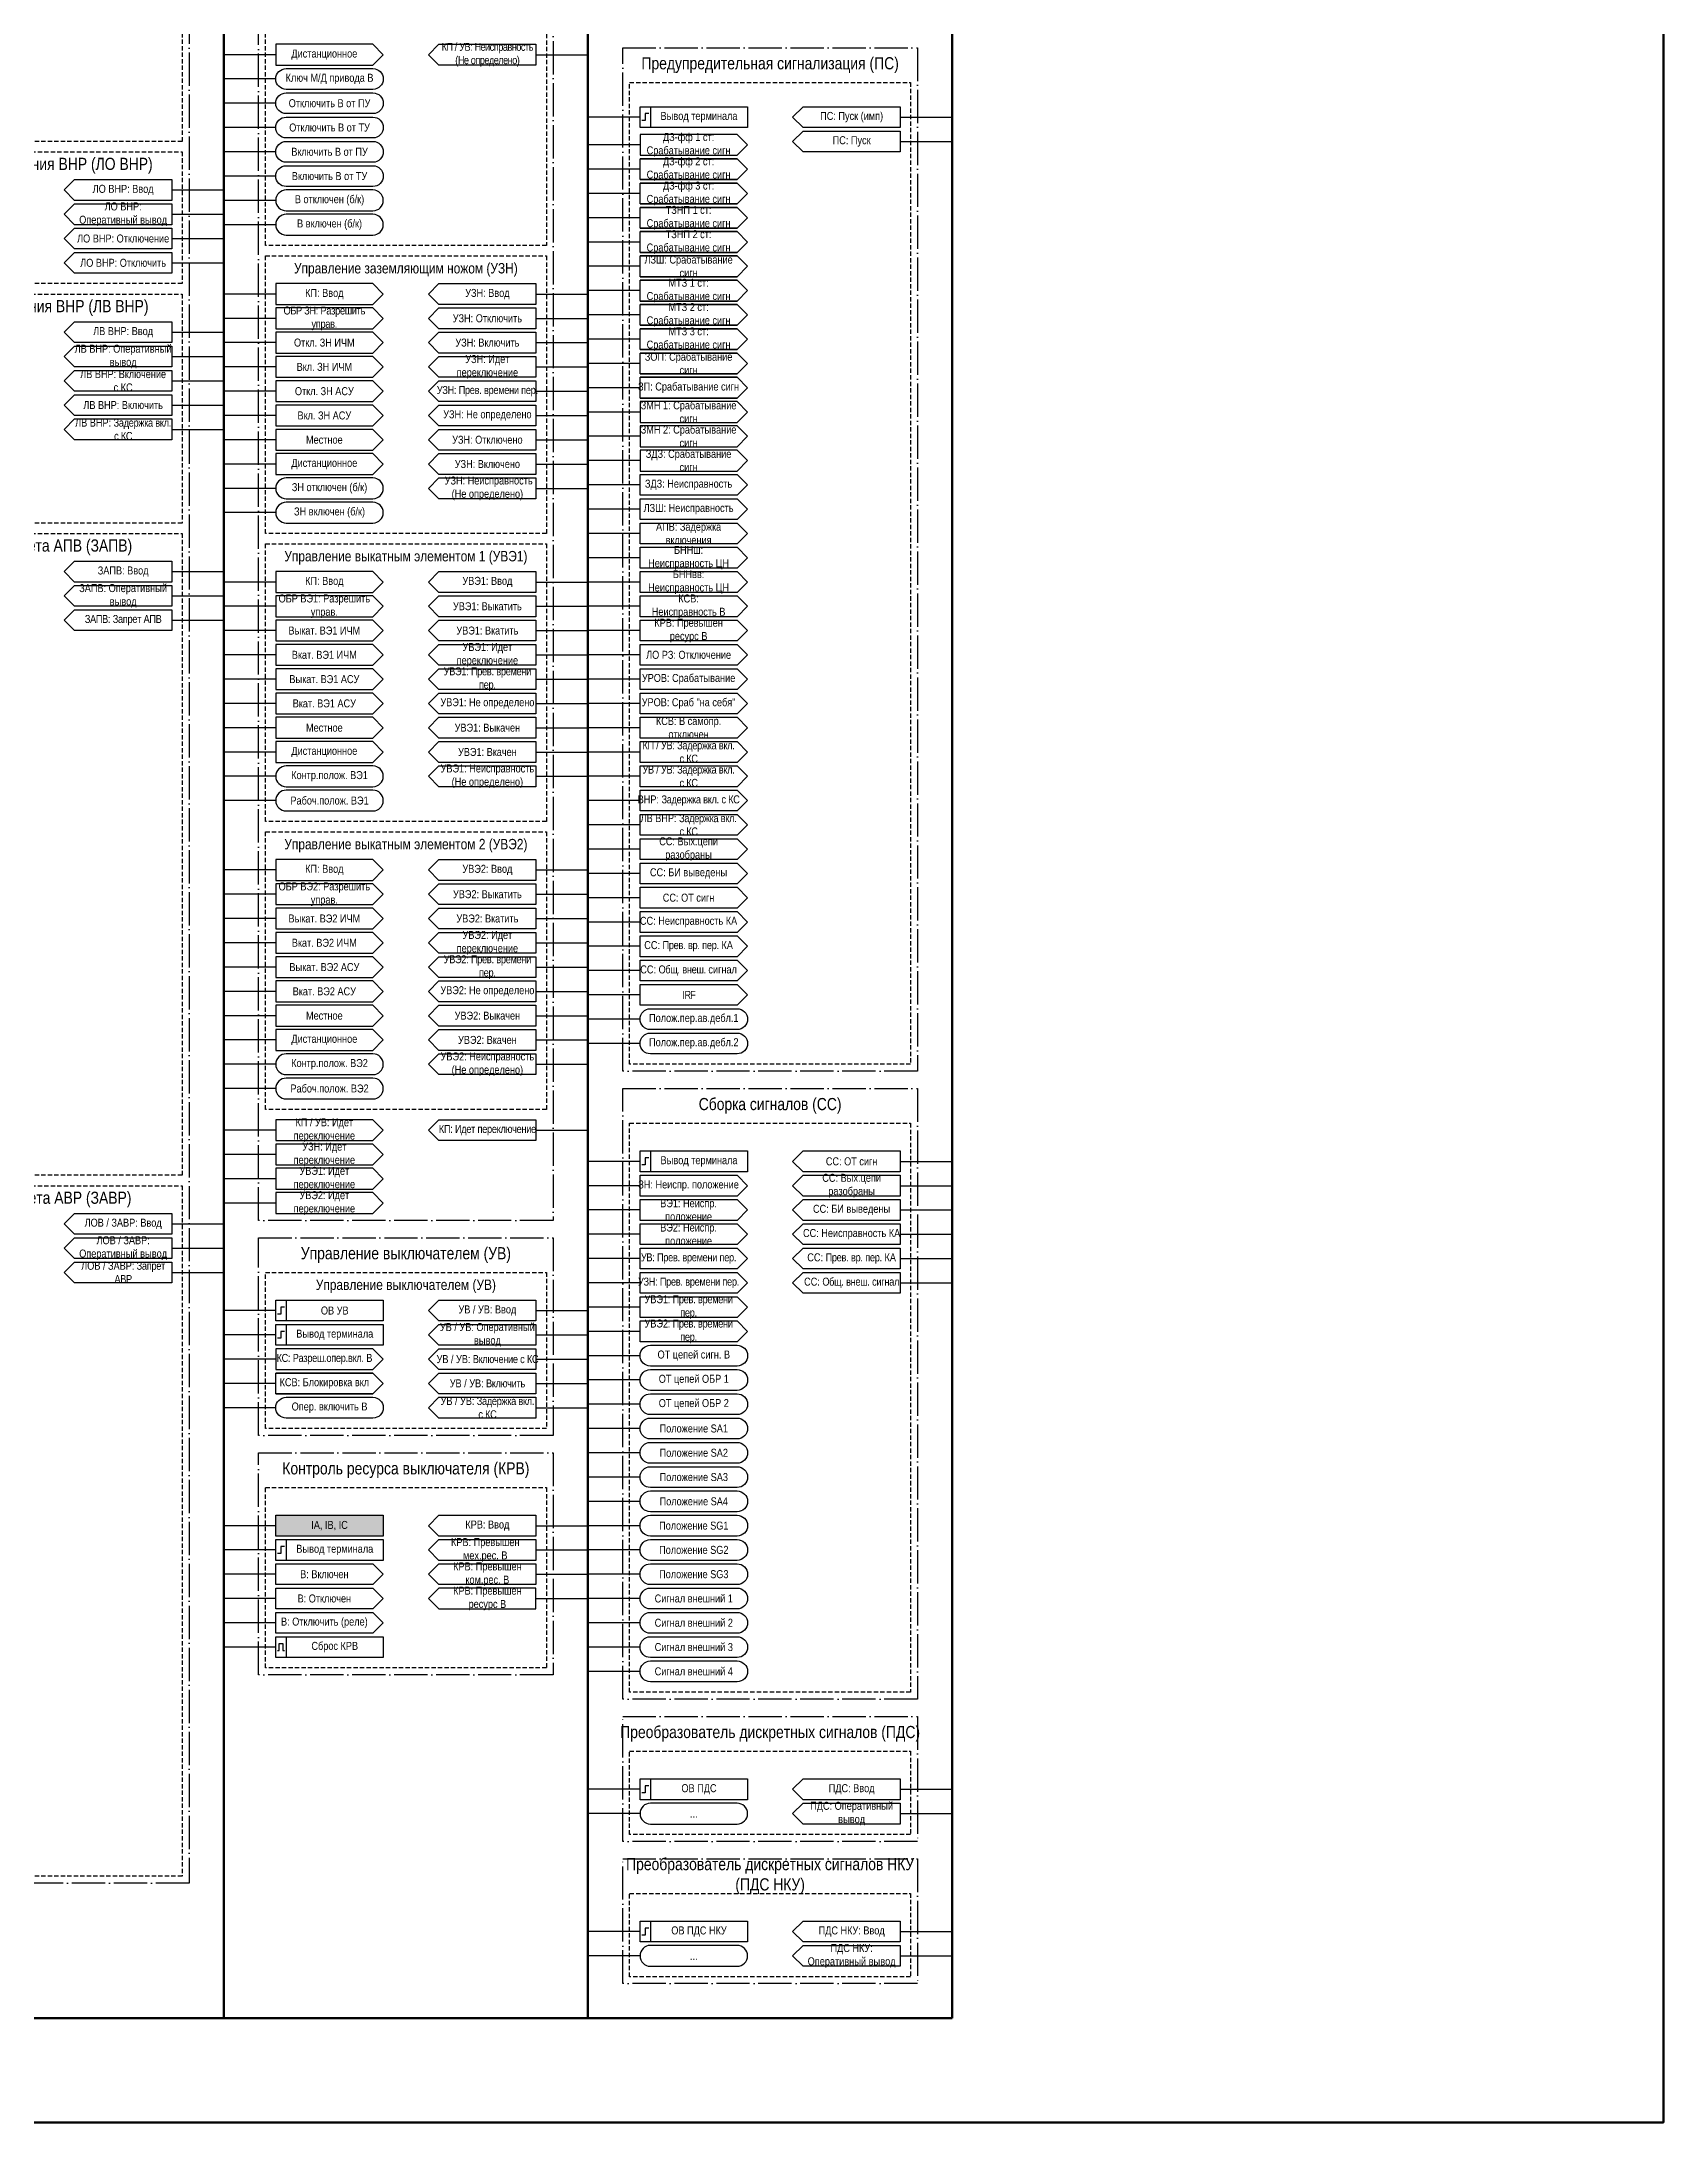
# Model space of a CAD drawing. Header units: millimetres. Extents: x -32357 to 1150, y -489 to 2440.
# Drawn here: x 683 to 1150, y 0 to 600 of the extents above; entities that cross this region are included whole.
import ezdxf

# ---------------------------------------------------------------- set-up
doc = ezdxf.new("R2010")
doc.units = ezdxf.units.MM
doc.linetypes.add('ACAD_ISO04W100', pattern=[30, 24, -3, 0, -3])
doc.linetypes.add('штриховая2', pattern=[0.375, 0.25, -0.125])
doc.layers.add('TEXT', color=7, linetype='Continuous', lineweight=25)
doc.styles.add('2.5_Gost_RD', font='ARIALN.TTF', dxfattribs={"height": 2.5})
doc.styles.add('3.5_Gost_RD', font='ARIALN.TTF', dxfattribs={"height": 3.5})

msp = doc.modelspace()

# ---------------------------------------------------------------- hatches: boundary and pattern name
at = {"ltscale": 100, "true_color": 0xf7941d}
h = msp.add_hatch(color=30, dxfattribs=at)
h.dxf.hatch_style = 1
h.paths.add_polyline_path([(750, 175), (781, 175), (781, 169), (750, 169)])

# ---------------------------------------------------------------- linework, layer by layer
at = {"lineweight": 100, "ltscale": 100}
for p, q in [((735, 980), (735, 30)), ((840, 980), (840, 30)), ((945, 980), (945, 30)), ((210, 30), (945, 30))]:
    msp.add_line(p, q, dxfattribs=at)
at = {"ltscale": 100}
for p, q in [((750, 596), (735, 596)), ((825, 596), (840, 596)), ((750, 589), (735, 589)), ((750, 582), (735, 582)), ((855, 578), (840, 578)), ((930, 578), (945, 578)), ((750, 575), (735, 575)), ((855, 570), (840, 570)), ((930, 571), (945, 571)), ((750, 568), (735, 568)), ((750, 561), (735, 561)), ((855, 563), (840, 563)), ((720, 557), (735, 557)), ((750, 554), (735, 554)), ((855, 556), (840, 556)), ((720, 550), (735, 550)), ((750, 547), (735, 547)), ((855, 549), (840, 549)), ((720, 543), (735, 543)), ((855, 542), (840, 542)), ((720, 536), (735, 536)), ((855, 535), (840, 535)), ((855, 528), (840, 528)), ((750, 527), (735, 527)), ((825, 527), (840, 527)), ((720, 516), (735, 516)), ((750, 520), (735, 520)), ((825, 520), (840, 520)), ((855, 521), (840, 521)), ((750, 513), (735, 513)), ((825, 513), (840, 513)), ((855, 514), (840, 514)), ((720, 509), (735, 509)), ((750, 506), (735, 506)), ((825, 506), (840, 506)), ((855, 507), (840, 507)), ((720, 502), (735, 502)), ((750, 499), (735, 499)), ((825, 499), (840, 499)), ((855, 500), (840, 500)), ((720, 495), (735, 495)), ((750, 492), (735, 492)), ((825, 492), (840, 492)), ((855, 493), (840, 493)), ((720, 488), (735, 488)), ((855, 486), (840, 486)), ((750, 485), (735, 485)), ((825, 482), (797, 482)), ((825, 485), (840, 485)), ((750, 478), (735, 478)), ((825, 475), (797, 475)), ((825, 478), (840, 478)), ((855, 479), (840, 479)), ((750, 471), (735, 471)), ((825, 471), (840, 471)), ((855, 472), (840, 472)), ((750, 464), (735, 464)), ((855, 465), (840, 465)), ((855, 458), (840, 458)), ((855, 451), (840, 451)), ((720, 447), (735, 447)), ((750, 444), (735, 444)), ((825, 444), (840, 444)), ((855, 444), (840, 444)), ((720, 440), (735, 440)), ((720, 433), (735, 433)), ((750, 437), (735, 437)), ((825, 437), (840, 437)), ((855, 437), (840, 437)), ((750, 430), (735, 430)), ((825, 430), (840, 430)), ((855, 430), (840, 430)), ((750, 423), (735, 423)), ((825, 420), (797, 420)), ((825, 423), (840, 423)), ((855, 423), (840, 423)), ((750, 416), (735, 416)), ((825, 416), (840, 416)), ((855, 416), (840, 416)), ((750, 409), (735, 409)), ((825, 413), (797, 413)), ((825, 409), (840, 409)), ((855, 409), (840, 409)), ((750, 402), (735, 402)), ((825, 406), (797, 406)), ((825, 402), (840, 402)), ((855, 402), (840, 402)), ((825, 399), (797, 399)), ((750, 395), (735, 395)), ((825, 392), (797, 392)), ((825, 395), (840, 395)), ((855, 395), (840, 395)), ((750, 388), (735, 388)), ((825, 385), (797, 385)), ((825, 388), (840, 388)), ((855, 388), (840, 388)), ((750, 381), (735, 381)), ((855, 381), (840, 381)), ((855, 374), (840, 374)), ((855, 367), (840, 367)), ((750, 361), (735, 361)), ((825, 361), (840, 361)), ((855, 360), (840, 360)), ((750, 354), (735, 354)), ((825, 354), (840, 354)), ((855, 353), (840, 353)), ((750, 347), (735, 347)), ((825, 347), (840, 347)), ((855, 346), (840, 346)), ((750, 340), (735, 340)), ((825, 337), (797, 337)), ((825, 340), (840, 340)), ((855, 339), (840, 339)), ((750, 333), (735, 333)), ((825, 330), (797, 330)), ((825, 333), (840, 333)), ((855, 332), (840, 332)), ((750, 326), (735, 326)), ((825, 326), (840, 326)), ((855, 325), (840, 325)), ((750, 319), (735, 319)), ((825, 323), (797, 323)), ((825, 319), (840, 319)), ((855, 318), (840, 318)), ((750, 312), (735, 312)), ((825, 316), (797, 316)), ((825, 312), (840, 312)), ((825, 309), (797, 309)), ((855, 311), (840, 311)), ((750, 305), (735, 305)), ((825, 302), (797, 302)), ((825, 305), (840, 305)), ((750, 298), (735, 298)), ((750, 286), (735, 286)), ((825, 286), (840, 286)), ((750, 279), (735, 279)), ((855, 277), (840, 277)), ((930, 277), (945, 277)), ((750, 272), (735, 272)), ((855, 270), (840, 270)), ((930, 270), (945, 270)), ((750, 265), (735, 265)), ((720, 259), (735, 259)), ((855, 263), (840, 263)), ((930, 263), (945, 263)), ((720, 252), (735, 252)), ((855, 256), (840, 256)), ((930, 256), (945, 256)), ((855, 249), (840, 249)), ((930, 249), (945, 249)), ((720, 245), (735, 245)), ((855, 242), (840, 242)), ((930, 242), (945, 242)), ((750, 234), (735, 234)), ((825, 234), (840, 234)), ((855, 235), (840, 235)), ((855, 228), (840, 228)), ((750, 227), (735, 227)), ((825, 227), (840, 227)), ((750, 220), (735, 220)), ((825, 220), (840, 220)), ((855, 221), (840, 221)), ((750, 213), (735, 213)), ((825, 213), (840, 213)), ((855, 214), (840, 214)), ((750, 206), (735, 206)), ((825, 206), (840, 206)), ((855, 207), (840, 207)), ((855, 200), (840, 200)), ((855, 193), (840, 193)), ((855, 186), (840, 186)), ((855, 179), (840, 179)), ((750, 172), (735, 172)), ((825, 172), (840, 172)), ((855, 172), (840, 172)), ((750, 165), (735, 165)), ((825, 165), (840, 165)), ((855, 165), (840, 165)), ((750, 158), (735, 158)), ((825, 158), (840, 158)), ((855, 158), (840, 158)), ((750, 151), (735, 151)), ((825, 151), (840, 151)), ((855, 151), (840, 151)), ((750, 144), (735, 144)), ((855, 144), (840, 144)), ((750, 137), (735, 137)), ((855, 137), (840, 137)), ((855, 130), (840, 130)), ((855, 96), (840, 96)), ((930, 96), (945, 96)), ((855, 89), (840, 89)), ((930, 89), (945, 89)), ((855, 55), (840, 55)), ((930, 55), (945, 55)), ((855, 48), (840, 48)), ((930, 48), (945, 48))]:
    msp.add_line(p, q, dxfattribs=at)
at = {"color": 3, "lineweight": 60, "ltscale": 100}
msp.add_lwpolyline([(0, 1038), (1150, 1038), (1150, 0), (0, 0)], close=True, dxfattribs=at)
at = {"color": 251, "linetype": 'ACAD_ISO04W100', "lineweight": 30, "ltscale": 0.4, "true_color": 0x58595b}
for points in [[(745, 975), (830, 975), (830, 260), (745, 260)], [(640, 766), (725, 766), (725, 69), (640, 69)], [(850, 598), (935, 598), (935, 303), (850, 303)], [(850, 298), (935, 298), (935, 122), (850, 122)], [(745, 255), (830, 255), (830, 198), (745, 198)], [(745, 193), (830, 193), (830, 129), (745, 129)]]:
    msp.add_lwpolyline(points, close=True, dxfattribs=at)
at = {"linetype": 'штриховая2', "ltscale": 5}
for points in [[(642, 756), (723, 756), (723, 571), (642, 571)], [(747, 677), (828, 677), (828, 541), (747, 541)], [(852, 588), (933, 588), (933, 305), (852, 305)], [(642, 568), (723, 568), (723, 530), (642, 530)], [(747, 538), (828, 538), (828, 458), (747, 458)], [(642, 527), (723, 527), (723, 461), (642, 461)], [(642, 458), (723, 458), (723, 273), (642, 273)], [(747, 455), (828, 455), (828, 375), (747, 375)], [(747, 372), (828, 372), (828, 292), (747, 292)], [(852, 288), (933, 288), (933, 124), (852, 124)], [(642, 270), (723, 270), (723, 71), (642, 71)], [(747, 245), (828, 245), (828, 200), (747, 200)], [(747, 183), (828, 183), (828, 131), (747, 131)], [(852, 107), (933, 107), (933, 83), (852, 83)], [(852, 66), (933, 66), (933, 42), (852, 42)]]:
    msp.add_lwpolyline(points, close=True, dxfattribs=at)
at = {"ltscale": 100}
for points in [[(794, 596), (797, 599), (825, 599), (825, 593), (797, 593), (794, 596)], [(899, 578), (902, 581), (930, 581), (930, 575), (902, 575), (899, 578)], [(899, 571), (902, 574), (930, 574), (930, 568), (902, 568), (899, 571)], [(689, 557), (692, 560), (720, 560), (720, 554), (692, 554), (689, 557)], [(689, 550), (692, 553), (720, 553), (720, 547), (692, 547), (689, 550)], [(689, 543), (692, 546), (720, 546), (720, 540), (692, 540), (689, 543)], [(689, 536), (692, 539), (720, 539), (720, 533), (692, 533), (689, 536)], [(794, 527), (797, 530), (825, 530), (825, 524), (797, 524), (794, 527)], [(794, 520), (797, 523), (825, 523), (825, 517), (797, 517), (794, 520)], [(689, 516), (692, 519), (720, 519), (720, 513), (692, 513), (689, 516)], [(794, 513), (797, 516), (825, 516), (825, 510), (797, 510), (794, 513)], [(689, 509), (692, 512), (720, 512), (720, 506), (692, 506), (689, 509)], [(689, 502), (692, 505), (720, 505), (720, 499), (692, 499), (689, 502)], [(794, 506), (797, 509), (825, 509), (825, 503), (797, 503), (794, 506)], [(689, 495), (692, 498), (720, 498), (720, 492), (692, 492), (689, 495)], [(794, 499), (797, 502), (825, 502), (825, 496), (797, 496), (794, 499)], [(794, 492), (797, 495), (825, 495), (825, 489), (797, 489), (794, 492)], [(886, 493), (883, 496), (855, 496), (855, 490), (883, 490), (886, 493)], [(689, 488), (692, 491), (720, 491), (720, 485), (692, 485), (689, 488)], [(794, 485), (797, 488), (825, 488), (825, 482), (797, 482), (794, 485)], [(886, 486), (883, 489), (855, 489), (855, 483), (883, 483), (886, 486)], [(794, 478), (797, 481), (825, 481), (825, 475), (797, 475), (794, 478)], [(886, 479), (883, 482), (855, 482), (855, 476), (883, 476), (886, 479)], [(794, 471), (797, 474), (825, 474), (825, 468), (797, 468), (794, 471)], [(855, 475), (883, 475), (886, 472), (883, 469), (855, 469), (855, 475)], [(855, 468), (883, 468), (886, 465), (883, 462), (855, 462), (855, 468)], [(855, 461), (883, 461), (886, 458), (883, 455), (855, 455), (855, 461)], [(689, 447), (692, 450), (720, 450), (720, 444), (692, 444), (689, 447)], [(855, 454), (883, 454), (886, 451), (883, 448), (855, 448), (855, 454)], [(794, 444), (797, 447), (825, 447), (825, 441), (797, 441), (794, 444)], [(855, 447), (883, 447), (886, 444), (883, 441), (855, 441), (855, 447)], [(689, 440), (692, 443), (720, 443), (720, 437), (692, 437), (689, 440)], [(794, 437), (797, 440), (825, 440), (825, 434), (797, 434), (794, 437)], [(855, 440), (883, 440), (886, 437), (883, 434), (855, 434), (855, 440)], [(689, 433), (692, 436), (720, 436), (720, 430), (692, 430), (689, 433)], [(794, 430), (797, 433), (825, 433), (825, 427), (797, 427), (794, 430)], [(855, 433), (883, 433), (886, 430), (883, 427), (855, 427), (855, 433)], [(794, 423), (797, 426), (825, 426), (825, 420), (797, 420), (794, 423)], [(855, 426), (883, 426), (886, 423), (883, 420), (855, 420), (855, 426)], [(794, 416), (797, 419), (825, 419), (825, 413), (797, 413), (794, 416)], [(855, 419), (883, 419), (886, 416), (883, 413), (855, 413), (855, 419)], [(794, 409), (797, 412), (825, 412), (825, 406), (797, 406), (794, 409)], [(855, 412), (883, 412), (886, 409), (883, 406), (855, 406), (855, 412)], [(794, 402), (797, 405), (825, 405), (825, 399), (797, 399), (794, 402)], [(855, 405), (883, 405), (886, 402), (883, 399), (855, 399), (855, 405)], [(794, 395), (797, 398), (825, 398), (825, 392), (797, 392), (794, 395)], [(855, 398), (883, 398), (886, 395), (883, 392), (855, 392), (855, 398)], [(794, 388), (797, 391), (825, 391), (825, 385), (797, 385), (794, 388)], [(855, 391), (883, 391), (886, 388), (883, 385), (855, 385), (855, 391)], [(855, 384), (883, 384), (886, 381), (883, 378), (855, 378), (855, 384)], [(855, 377), (883, 377), (886, 374), (883, 371), (855, 371), (855, 377)], [(855, 370), (883, 370), (886, 367), (883, 364), (855, 364), (855, 370)], [(794, 361), (797, 364), (825, 364), (825, 358), (797, 358), (794, 361)], [(855, 363), (883, 363), (886, 360), (883, 357), (855, 357), (855, 363)], [(794, 354), (797, 357), (825, 357), (825, 351), (797, 351), (794, 354)], [(855, 356), (883, 356), (886, 353), (883, 350), (855, 350), (855, 356)], [(794, 347), (797, 350), (825, 350), (825, 344), (797, 344), (794, 347)], [(855, 349), (883, 349), (886, 346), (883, 343), (855, 343), (855, 349)], [(794, 340), (797, 343), (825, 343), (825, 337), (797, 337), (794, 340)], [(855, 342), (883, 342), (886, 339), (883, 336), (855, 336), (855, 342)], [(794, 333), (797, 336), (825, 336), (825, 330), (797, 330), (794, 333)], [(855, 335), (883, 335), (886, 332), (883, 329), (855, 329), (855, 335)], [(794, 326), (797, 329), (825, 329), (825, 323), (797, 323), (794, 326)], [(855, 328), (883, 328), (886, 325), (883, 322), (855, 322), (855, 328)], [(794, 319), (797, 322), (825, 322), (825, 316), (797, 316), (794, 319)], [(794, 312), (797, 315), (825, 315), (825, 309), (797, 309), (794, 312)], [(794, 305), (797, 308), (825, 308), (825, 302), (797, 302), (794, 305)], [(794, 286), (797, 289), (825, 289), (825, 283), (797, 283), (794, 286)], [(899, 277), (902, 280), (930, 280), (930, 274), (902, 274), (899, 277)], [(855, 273), (883, 273), (886, 270), (883, 267), (855, 267), (855, 273)], [(899, 270), (902, 273), (930, 273), (930, 267), (902, 267), (899, 270)], [(855, 266), (883, 266), (886, 263), (883, 260), (855, 260), (855, 266)], [(899, 263), (902, 266), (930, 266), (930, 260), (902, 260), (899, 263)], [(689, 259), (692, 262), (720, 262), (720, 256), (692, 256), (689, 259)], [(855, 259), (883, 259), (886, 256), (883, 253), (855, 253), (855, 259)], [(899, 256), (902, 259), (930, 259), (930, 253), (902, 253), (899, 256)], [(689, 252), (692, 255), (720, 255), (720, 249), (692, 249), (689, 252)], [(855, 252), (883, 252), (886, 249), (883, 246), (855, 246), (855, 252)], [(899, 249), (902, 252), (930, 252), (930, 246), (902, 246), (899, 249)], [(689, 245), (692, 248), (720, 248), (720, 242), (692, 242), (689, 245)], [(855, 245), (883, 245), (886, 242), (883, 239), (855, 239), (855, 245)], [(899, 242), (902, 245), (930, 245), (930, 239), (902, 239), (899, 242)], [(855, 238), (883, 238), (886, 235), (883, 232), (855, 232), (855, 238)], [(855, 231), (883, 231), (886, 228), (883, 225), (855, 225), (855, 231)], [(794, 220), (797, 223), (825, 223), (825, 217), (797, 217), (794, 220)], [(750, 210), (778, 210), (781, 213), (778, 216), (750, 216), (778, 216), (781, 213), (778, 210), (750, 210), (750, 216)], [(794, 213), (797, 216), (825, 216), (825, 210), (797, 210), (794, 213)], [(794, 206), (797, 209), (825, 209), (825, 203), (797, 203), (794, 206)]]:
    msp.add_lwpolyline(points, dxfattribs=at)
for points in [[(753, 586, -1), (753, 592), (778, 592, -1), (778, 586)], [(753, 579, -1), (753, 585), (778, 585, -1), (778, 579)], [(753, 572, -1), (753, 578), (778, 578, -1), (778, 572)], [(753, 565, -1), (753, 571), (778, 571, -1), (778, 565)], [(753, 558, -1), (753, 564), (778, 564, -1), (778, 558)], [(753, 551), (778, 551, 1), (778, 557), (753, 557, 1)], [(753, 544), (778, 544, 1), (778, 550), (753, 550, 1)], [(753, 468), (778, 468, 1), (778, 474), (753, 474, 1)], [(753, 461), (778, 461, 1), (778, 467), (753, 467, 1)], [(753, 385), (778, 385, 1), (778, 391), (753, 391, 1)], [(753, 378), (778, 378, 1), (778, 384), (753, 384, 1)], [(858, 315, -1), (858, 321), (883, 321, -1), (883, 315)], [(858, 308, -1), (858, 314), (883, 314, -1), (883, 308)], [(753, 302), (778, 302, 1), (778, 308), (753, 308, 1)], [(753, 295), (778, 295, 1), (778, 301), (753, 301, 1)], [(858, 218, -1), (858, 224), (883, 224, -1), (883, 218)], [(858, 211, -1), (858, 217), (883, 217, -1), (883, 211)], [(858, 204, -1), (858, 210), (883, 210, -1), (883, 204)], [(753, 203, -1), (753, 209), (778, 209, -1), (778, 203)], [(858, 197, -1), (858, 203), (883, 203, -1), (883, 197)], [(858, 190, -1), (858, 196), (883, 196, -1), (883, 190)], [(858, 183, -1), (858, 189), (883, 189, -1), (883, 183)], [(858, 176, -1), (858, 182), (883, 182, -1), (883, 176)], [(858, 169, -1), (858, 175), (883, 175, -1), (883, 169)], [(858, 162, -1), (858, 168), (883, 168, -1), (883, 162)], [(858, 155, -1), (858, 161), (883, 161, -1), (883, 155)], [(858, 148, -1), (858, 154), (883, 154, -1), (883, 148)], [(858, 141, -1), (858, 147), (883, 147, -1), (883, 141)], [(858, 134, -1), (858, 140), (883, 140, -1), (883, 134)], [(858, 127, -1), (858, 133), (883, 133, -1), (883, 127)], [(858, 86), (883, 86, 1), (883, 92), (858, 92, 1)], [(858, 45), (883, 45, 1), (883, 51), (858, 51, 1)]]:
    msp.add_lwpolyline(points, format="xyb", close=True, dxfattribs=at)
for points in [[(855, 581), (858, 581), (858, 575), (855, 575)], [(855, 581), (886, 581), (886, 575), (855, 575)], [(750, 289), (750, 283), (778, 283), (781, 286), (778, 289)], [(855, 280), (858, 280), (858, 274), (855, 274)], [(855, 280), (886, 280), (886, 274), (855, 274)], [(750, 237), (753, 237), (753, 231), (750, 231)], [(750, 237), (781, 237), (781, 231), (750, 231)], [(825, 237), (825, 231), (797, 231), (794, 234), (797, 237)], [(750, 230), (781, 230), (781, 224), (750, 224)], [(750, 230), (753, 230), (753, 224), (750, 224)], [(825, 230), (825, 224), (797, 224), (794, 227), (797, 230)], [(750, 223), (750, 217), (778, 217), (781, 220), (778, 223)], [(750, 175), (781, 175), (781, 169), (750, 169)], [(794, 172), (797, 175), (825, 175), (825, 169), (797, 169)], [(750, 168), (753, 168), (753, 162), (750, 162)], [(750, 168), (781, 168), (781, 162), (750, 162)], [(797, 162), (794, 165), (797, 168), (825, 168), (825, 162)], [(778, 155), (750, 155), (750, 161), (778, 161), (781, 158)], [(794, 158), (797, 161), (825, 161), (825, 155), (797, 155)], [(778, 148), (750, 148), (750, 154), (778, 154), (781, 151)], [(797, 148), (825, 148), (825, 154), (797, 154), (794, 151)], [(778, 141), (750, 141), (750, 147), (778, 147), (781, 144)], [(750, 140), (753, 140), (753, 134), (750, 134)], [(750, 140), (781, 140), (781, 134), (750, 134)], [(855, 99), (858, 99), (858, 93), (855, 93)], [(855, 99), (886, 99), (886, 93), (855, 93)], [(930, 99), (930, 93), (902, 93), (899, 96), (902, 99)], [(930, 92), (930, 86), (902, 86), (899, 89), (902, 92)], [(855, 58), (858, 58), (858, 52), (855, 52)], [(855, 58), (886, 58), (886, 52), (855, 52)], [(930, 58), (930, 52), (902, 52), (899, 55), (902, 58)], [(930, 51), (930, 45), (902, 45), (899, 48), (902, 51)]]:
    msp.add_lwpolyline(points, close=True, dxfattribs=at)
at = {"lineweight": 30, "ltscale": 100}
for points in [[(857.5, 579), (856.5, 579), (856.5, 577), (855.5, 577)], [(857.5, 278), (856.5, 278), (856.5, 276), (855.5, 276)], [(752.5, 235), (751.5, 235), (751.5, 233), (750.5, 233)], [(752.5, 228), (751.5, 228), (751.5, 226), (750.5, 226)], [(752.5, 166), (751.5, 166), (751.5, 164), (750.5, 164)], [(750.5, 136), (751, 136), (751, 138), (752, 138), (752, 136), (752.5, 136)], [(857.5, 97), (856.5, 97), (856.5, 95), (855.5, 95)], [(857.5, 56), (856.5, 56), (856.5, 54), (855.5, 54)]]:
    msp.add_lwpolyline(points, dxfattribs=at)
at = {"linetype": 'ACAD_ISO04W100', "lineweight": 30, "ltscale": 0.4}
for points in [[(850, 117), (935, 117), (935, 81), (850, 81)], [(850, 76), (935, 76), (935, 40), (850, 40)]]:
    msp.add_lwpolyline(points, close=True, dxfattribs=at)
at = {"layer": 'TEXT', "ltscale": 100}
for points in [[(750, 599), (750, 593), (778, 593), (781, 596), (778, 599)], [(855, 573), (855, 567), (883, 567), (886, 570), (883, 573)], [(750, 530), (750, 524), (778, 524), (781, 527), (778, 530)], [(750, 523), (750, 517), (778, 517), (781, 520), (778, 523)], [(750, 516), (750, 510), (778, 510), (781, 513), (778, 516)], [(750, 509), (750, 503), (778, 503), (781, 506), (778, 509)], [(750, 502), (750, 496), (778, 496), (781, 499), (778, 502)], [(750, 495), (750, 489), (778, 489), (781, 492), (778, 495)], [(750, 488), (750, 482), (778, 482), (781, 485), (778, 488)], [(750, 481), (750, 475), (778, 475), (781, 478), (778, 481)], [(750, 447), (750, 441), (778, 441), (781, 444), (778, 447)], [(750, 440), (750, 434), (778, 434), (781, 437), (778, 440)], [(750, 433), (750, 427), (778, 427), (781, 430), (778, 433)], [(750, 426), (750, 420), (778, 420), (781, 423), (778, 426)], [(750, 419), (750, 413), (778, 413), (781, 416), (778, 419)], [(750, 412), (750, 406), (778, 406), (781, 409), (778, 412)], [(750, 405), (750, 399), (778, 399), (781, 402), (778, 405)], [(750, 398), (750, 392), (778, 392), (781, 395), (778, 398)], [(750, 364), (750, 358), (778, 358), (781, 361), (778, 364)], [(750, 357), (750, 351), (778, 351), (781, 354), (778, 357)], [(750, 350), (750, 344), (778, 344), (781, 347), (778, 350)], [(750, 343), (750, 337), (778, 337), (781, 340), (778, 343)], [(750, 336), (750, 330), (778, 330), (781, 333), (778, 336)], [(750, 329), (750, 323), (778, 323), (781, 326), (778, 329)], [(750, 322), (750, 316), (778, 316), (781, 319), (778, 322)], [(750, 315), (750, 309), (778, 309), (781, 312), (778, 315)], [(750, 282), (750, 276), (778, 276), (781, 279), (778, 282)], [(750, 275), (750, 269), (778, 269), (781, 272), (778, 275)], [(750, 268), (750, 262), (778, 262), (781, 265), (778, 268)]]:
    msp.add_lwpolyline(points, close=True, dxfattribs=at)
for points in [[(855, 560), (883, 560), (886, 563), (883, 566), (855, 566), (883, 566), (886, 563), (883, 560), (855, 560), (855, 566)], [(855, 553), (883, 553), (886, 556), (883, 559), (855, 559), (883, 559), (886, 556), (883, 553), (855, 553), (855, 559)], [(855, 546), (883, 546), (886, 549), (883, 552), (855, 552), (883, 552), (886, 549), (883, 546), (855, 546), (855, 552)], [(855, 539), (883, 539), (886, 542), (883, 545), (855, 545), (883, 545), (886, 542), (883, 539), (855, 539), (855, 545)], [(855, 532), (883, 532), (886, 535), (883, 538), (855, 538), (883, 538), (886, 535), (883, 532), (855, 532), (855, 538)], [(855, 525), (883, 525), (886, 528), (883, 531), (855, 531), (883, 531), (886, 528), (883, 525), (855, 525), (855, 531)], [(855, 518), (883, 518), (886, 521), (883, 524), (855, 524), (883, 524), (886, 521), (883, 518), (855, 518), (855, 524)], [(855, 511), (883, 511), (886, 514), (883, 517), (855, 517), (883, 517), (886, 514), (883, 511), (855, 511), (855, 517)], [(855, 504), (883, 504), (886, 507), (883, 510), (855, 510), (883, 510), (886, 507), (883, 504), (855, 504), (855, 510)], [(855, 497), (883, 497), (886, 500), (883, 503), (855, 503), (883, 503), (886, 500), (883, 497), (855, 497), (855, 503)]]:
    msp.add_lwpolyline(points, dxfattribs=at)

# ---------------------------------------------------------------- texts
at = {"ltscale": 100, "attachment_point": 5}
for s, insert, char_height, width, style in [('{\\T0.9;КП / УВ: Неисправность (Не определено)}', (811, 596), 2.3, 28, '2.5_Gost_RD'), ('УЗН: Ввод', (811, 527), 2.3, 28, '2.5_Gost_RD'), ('УЗН: Отключить', (811, 520), 2.3, 28, '2.5_Gost_RD'), ('УЗН: Включить', (811, 513), 2.3, 28, '2.5_Gost_RD'), ('УЗН: Идет переключение', (811, 506), 2.3, 28, '2.5_Gost_RD'), ('{\\T0.95;УЗН: Прев. времени пер.}', (811, 499), 2.3, 28, '2.5_Gost_RD'), ('УЗН: Не определено', (811, 492), 2.3, 28, '2.5_Gost_RD'), ('УЗН: Отключено', (811, 485), 2.3, 28, '2.5_Gost_RD'), (' УЗН: Неисправность (Не определено)', (811, 471), 2.3, 28, '2.5_Gost_RD'), ('УЗН: Включено', (811, 478), 2.3, 28, '2.5_Gost_RD'), ('ЗН отключен (б/к)', (765.5, 471), 2.3, 31, '2.5_Gost_RD'), ('ЗН включен (б/к)', (765.5, 464), 2.3, 31, '2.5_Gost_RD'), ('УВЭ1: Ввод', (811, 444), 2.3, 28, '2.5_Gost_RD'), ('УВЭ1: Выкатить', (811, 437), 2.3, 28, '2.5_Gost_RD'), ('УВЭ1: Вкатить', (811, 430), 2.3, 28, '2.5_Gost_RD'), ('УВЭ1: Идет переключение', (811, 423), 2.3, 28, '2.5_Gost_RD'), ('{\\T0.95;УВЭ1: Прев. времени пер.}', (811, 416), 2.3, 28, '2.5_Gost_RD'), ('УВЭ1: Не определено', (811, 409), 2.3, 28, '2.5_Gost_RD'), ('УВЭ1: Выкачен', (811, 402), 2.3, 28, '2.5_Gost_RD'), ('УВЭ1: Вкачен', (811, 395), 2.3, 28, '2.5_Gost_RD'), ('УВЭ1: Неисправность (Не определено)', (811, 388), 2.3, 28, '2.5_Gost_RD'), ('УВЭ2: Ввод', (811, 361), 2.3, 28, '2.5_Gost_RD'), ('УВЭ2: Выкатить', (811, 354), 2.3, 28, '2.5_Gost_RD'), ('УВЭ2: Вкатить', (811, 347), 2.3, 28, '2.5_Gost_RD'), ('УВЭ2: Идет переключение', (811, 340), 2.3, 28, '2.5_Gost_RD'), ('{\\T0.95;УВЭ2: Прев. времени пер.}', (811, 333), 2.3, 28, '2.5_Gost_RD'), ('УВЭ2: Не определено', (811, 326), 2.3, 28, '2.5_Gost_RD'), ('УВЭ2: Выкачен', (811, 319), 2.3, 28, '2.5_Gost_RD'), ('Полож.пер.ав.дебл.1', (870.5, 318), 2.3, 31, '2.5_Gost_RD'), ('УВЭ2: Вкачен', (811, 312), 2.3, 28, '2.5_Gost_RD'), ('Полож.пер.ав.дебл.2', (870.5, 311), 2.3, 31, '2.5_Gost_RD'), ('УВЭ2: Неисправность (Не определено)', (811, 305), 2.3, 28, '2.5_Gost_RD'), ('КП / УВ: Идет переключение', (764, 286), 2.3, 28, '2.5_Gost_RD'), ('СС: ОТ сигн', (916, 277), 2.3, 28, '2.5_Gost_RD'), ('СС: Вых.цепи разобраны', (916, 270), 2.3, 28, '2.5_Gost_RD'), ('СС: БИ выведены', (916, 263), 2.3, 28, '2.5_Gost_RD'), ('СС: Неисправность КА', (916, 256), 2.3, 28, '2.5_Gost_RD'), ('СС: {\\T0.95;Прев. вр. пер.} КА', (916, 249), 2.3, 28, '2.5_Gost_RD'), ('СС: {\\T0.95;Общ. внеш. сигнал}', (916, 242), 2.3, 28, '2.5_Gost_RD'), ('УВ / УВ: Ввод', (811, 234), 2.3, 28, '2.5_Gost_RD'), ('УВ / УВ: Оперативный вывод', (811, 227), 2.3, 28, '2.5_Gost_RD'), ('\\pt11.5;ОТ цепей сигн. В', (870.5, 221), 2.3, 31, '2.5_Gost_RD'), ('{\\T0.95;КС: Разреш.опер.вкл. В}', (764, 220), 2.3, 28, '2.5_Gost_RD'), ('ОТ цепей ОБР 1', (870.5, 214), 2.3, 31, '2.5_Gost_RD'), ('Опер. включить В', (765.5, 206), 2.3, 31, '2.5_Gost_RD'), ('ОТ цепей ОБР 2', (870.5, 207), 2.3, 31, '2.5_Gost_RD'), ('Положение SA1', (870.5, 200), 2.3, 31, '2.5_Gost_RD'), ('Положение SA2', (870.5, 193), 2.3, 31, '2.5_Gost_RD'), ('Положение SA3', (870.5, 186), 2.3, 31, '2.5_Gost_RD'), ('Положение SA4', (870.5, 179), 2.3, 31, '2.5_Gost_RD'), ('КРВ: Превышен мех.рес. В', (810.39, 165), 2.3, 29.22, '2.5_Gost_RD'), ('КРВ: Ввод', (811, 172), 2.3, 28, '2.5_Gost_RD'), ('Положение SG1', (870.5, 172), 2.3, 31, '2.5_Gost_RD'), ('\\pt23;Положение SG2', (870.5, 165), 2.3, 31, '2.5_Gost_RD'), ('В: Включен', (764, 158), 2.3, 28, '2.5_Gost_RD'), ('КРВ: Превышен ком.рес. В', (811, 158), 2.3, 28, '2.5_Gost_RD'), ('Положение SG3', (870.5, 158), 2.3, 31, '2.5_Gost_RD'), ('В: Отключен', (764, 151), 2.3, 28, '2.5_Gost_RD'), ('КРВ: Превышен ресурс В', (811, 151), 2.3, 28, '2.5_Gost_RD'), ('Сигнал внешний 1', (870.5, 151), 2.3, 31, '2.5_Gost_RD'), ('В: Отключить (реле)', (764, 144), 2.3, 28, '2.5_Gost_RD'), ('Сигнал внешний 2', (870.5, 144), 2.3, 31, '2.5_Gost_RD'), ('Сброс КРВ', (767, 137), 2.3, 28, '2.5_Gost_RD'), ('Сигнал внешний 3', (870.5, 137), 2.3, 31, '2.5_Gost_RD'), ('Сигнал внешний 4', (870.5, 130), 2.3, 31, '2.5_Gost_RD'), ('Преобразователь дискретных сигналов (ПДС)', (892.5, 112), 3.5, 85, '3.5_Gost_RD'), ('ПДС: Ввод', (916, 96), 2.3, 28, '2.5_Gost_RD'), ('ПДС: Оперативный вывод', (916, 89), 2.3, 28, '2.5_Gost_RD'), ('Преобразователь дискретных сигналов НКУ (ПДС НКУ)', (892.5, 71), 3.5, 85, '3.5_Gost_RD'), ('ПДС НКУ: Ввод', (916, 55), 2.3, 28, '2.5_Gost_RD'), ('ПДС НКУ: Оперативный вывод', (916, 48), 2.3, 28, '2.5_Gost_RD'), ('...', (870.5, 48), 2.3, 31, '2.5_Gost_RD')]:
    msp.add_mtext(s, dxfattribs=dict(at, insert=insert, char_height=char_height, width=width, style=style))
at = {"color": 30, "ltscale": 100, "attachment_point": 5, "style": '3.5_Gost_RD'}
for s, insert, char_height, width in [('Предупредительная сигнализация (ПС)', (892.5, 593), 3.5, 85), ('Логика отключения ВНР (ЛО ВНР)', (682.5, 564), 3.5, 81), ('Управление заземляющим ножом (УЗН)', (787.5, 534), 3, 81), ('Логика включения ВНР (ЛВ ВНР)', (682.5, 523), 3.5, 81), ('Логика запрета АПВ (ЗАПВ)', (682.5, 454), 3.5, 81), ('Управление выкатным элементом 1 (УВЭ1)', (787.5, 451), 3, 81), ('Управление выкатным элементом 2 (УВЭ2)', (787.5, 368), 3, 81), ('Сборка сигналов (СС)', (892.5, 293), 3.5, 85), ('Логика запрета АВР (ЗАВР)', (682.5, 266), 3.5, 81), ('Управление выключателем (УВ)', (787.5, 250), 3.5, 85), ('Управление выключателем (УВ)', (787.5, 241), 3, 81), ('\\pt108.5;Контроль ресурса выключателя (КРВ)', (787.5, 188), 3.5, 85)]:
    msp.add_mtext(s, dxfattribs=dict(at, insert=insert, char_height=char_height, width=width))
at = {"layer": 'TEXT', "ltscale": 100, "char_height": 2.3, "attachment_point": 5, "style": '2.5_Gost_RD'}
for s, insert, width in [('Дистанционное', (764, 596), 28), ('Ключ М/Д привода В', (765.5, 589), 31), ('Отключить В от ПУ', (765.5, 582), 31), ('Отключить В от ТУ', (765.5, 575), 31), ('Вывод терминала', (872, 578), 28), ('ПС: Пуск (имп)', (916, 578), 28), ('ДЗ-фф 1 ст: Срабатывание сигн', (869, 570), 28), ('ПС: Пуск', (916, 571), 28), ('Включить В от ПУ', (765.5, 568), 31), ('ДЗ-фф 2 ст: Срабатывание сигн', (869, 563), 28), ('ЛО ВНР: Ввод', (706, 557), 28), ('Включить В от ТУ', (765.5, 561), 31), ('ДЗ-фф 3 ст: Срабатывание сигн', (869, 556), 28), ('ЛО ВНР: \\PОперативный вывод', (706, 550), 28), ('В отключен (б/к)', (765.5, 554), 31), ('\\A1;ТЗНП 1 ст: {\\A0;Срабатывание сигн}', (869, 549), 28), ('В включен (б/к)', (765.5, 547), 31), ('ЛО ВНР: Отключение', (706, 543), 28), ('\\A1;ТЗНП 2 ст: {\\A0;Срабатывание сигн}', (869, 542), 28), ('ЛО ВНР: Отключить', (706, 536), 28), ('ЛЗШ: Срабатывание сигн', (869, 535), 28), ('КП: Ввод', (764, 527), 28), ('\\A1;МТЗ 1 ст: Срабатывание{\\A0; сигн}', (869, 528), 28), ('{\\T0.95;ОБР ЗН: Разрешить управ.}', (764, 520), 28), ('\\A1;МТЗ 2 ст: Срабатывание{\\A0; сигн}', (869, 521), 28), ('ЛВ ВНР: Ввод', (706, 516), 28), ('\\A1;МТЗ 3 ст: Срабатывание{\\A0; сигн}', (869, 514), 28), ('ЛВ ВНР: Оперативный вывод', (706, 509), 28), ('Откл. ЗН ИЧМ', (764, 513), 28), ('ЗОП: Срабатывание сигн', (869, 507), 28), ('ЛВ ВНР: Включение \\Pс КС', (706, 502), 28), ('Вкл. ЗН ИЧМ', (764, 506), 28), ('Откл. ЗН АСУ', (764, 499), 28), ('ЗП: Срабатывание сигн', (869, 500), 28), ('ЛВ ВНР: Включить', (706, 495), 28), ('Вкл. ЗН АСУ', (764, 492), 28), ('ЗМН 1: Срабатывание сигн', (869, 493), 28), ('ЛВ ВНР: {\\T0.95;Задержка вкл. с КС}', (706, 488), 28), ('Местное', (764, 485), 28), ('ЗМН 2: Срабатывание сигн ', (869, 486), 28), ('ЗДЗ: Срабатывание сигн ', (869, 479), 28), ('Дистанционное', (764, 478), 28), ('ЗДЗ: Неисправность', (869, 472), 28), ('ЛЗШ: Неисправность', (869, 465), 28), ('АПВ: Задержка включения', (869, 458), 28), ('БННш: \\PНеисправность ЦН', (869, 451), 28), ('ЗАПВ: Ввод', (706, 447), 28), ('КП: Ввод', (764, 444), 28), ('БННвв: \\PНеисправность ЦН', (869, 444), 28), ('ЗАПВ: Оперативный вывод', (706, 440), 28), ('ОБР ВЭ1: Разрешить управ.', (764, 437), 28), ('КСВ: \\PНеисправность В', (869, 437), 28), ('{\\T0.95;ЗАПВ: Запрет АПВ}', (706, 433), 28), ('КРВ: Превышен ресурс В', (869, 430), 28), ('Выкат. ВЭ1 ИЧМ', (764, 430), 28), ('Вкат. ВЭ1 ИЧМ', (764, 423), 28), ('ЛО РЗ: Отключение', (869, 423), 28), ('Выкат. ВЭ1 АСУ', (764, 416), 28), ('УРОВ: Срабатывание', (869, 416), 28), ('Вкат. ВЭ1 АСУ', (764, 409), 28), ('УРОВ: Сраб "на себя"', (869, 409), 28), ('Местное', (764, 402), 28), ('КСВ: В самопр. отключен', (869, 402), 28), ('Дистанционное', (764, 395), 28), ('{\\T0.95;КП / УВ: Задержка вкл. с КС}', (869, 395), 28), ('{\\T0.95;УВ / УВ: Задержка вкл. с КС}', (869, 388), 28), ('Контр.полож. ВЭ1', (765.5, 388), 31), ('\\pt18.4;Рабоч.полож. ВЭ1', (765.5, 381), 31), ('ВНР: {\\T0.95;Задержка вкл. с КС}', (869, 381), 28), ('ЛВ ВНР: {\\T0.95;Задержка вкл. с КС}', (869, 374), 28), ('СС: Вых.цепи разобраны', (869, 367), 28), ('КП: Ввод', (764, 361), 28), ('СС: БИ выведены', (869, 360), 28), ('ОБР ВЭ2: Разрешить управ.', (764, 354), 28), ('СС: ОТ сигн', (869, 353), 28), ('Выкат. ВЭ2 ИЧМ', (764, 347), 28), ('СС: Неисправность КА', (869, 346), 28), ('Вкат. ВЭ2 ИЧМ', (764, 340), 28), ('СС: {\\T0.95;Прев. вр. пер.} КА', (869, 339), 28), ('Выкат. ВЭ2 АСУ', (764, 333), 28), ('СС: {\\T0.95;Общ. внеш.} сигнал', (869, 332), 28), ('Вкат. ВЭ2 АСУ', (764, 326), 28), ('{\\T0.85;IRF}', (869, 325), 28), ('Местное', (764, 319), 28), ('Дистанционное', (764, 312), 28), ('Контр.полож. ВЭ2', (765.5, 305), 31), ('\\pt18.4;Рабоч.полож. ВЭ2', (765.5, 298), 31), ('УЗН: Идет переключение', (764, 279), 28), ('{\\T0.95;КП: Идет переключение}', (811, 286), 28), ('Вывод терминала', (872, 277), 28), ('УВЭ1: Идет переключение', (764, 272), 28), ('ЗН: Неиспр. положение', (869, 270), 28), ('УВЭ2: Идет переключение', (764, 265), 28), ('ВЭ1: Неиспр. положение', (869, 263), 28), ('ЛОВ / ЗАВР: Ввод', (706, 259), 28), ('ВЭ2: Неиспр. положение', (869, 256), 28), ('ЛОВ / ЗАВР: Оперативный вывод', (706, 252), 28), ('ЛОВ / ЗАВР{\\T0.95;: Запрет АВР}', (706, 245), 28), ('{\\T0.95;УВ: Прев. времени пер.}', (869, 249), 28), ('{\\T0.95;УЗН: Прев. времени пер.}', (869, 242), 28), ('УВЭ{\\T0.95;1: Прев. времени пер.}', (869, 235), 28), ('УВЭ{\\T0.95;2: Прев. времени пер.}', (869, 228), 28), ('Вывод терминала', (767, 165), 28), ('ОВ ПДС', (872, 96), 28), ('...', (870.5, 89), 31), ('ОВ ПДС НКУ', (872, 55), 28)]:
    msp.add_mtext(s, dxfattribs=dict(at, insert=insert, width=width))
at = {"layer": 'TEXT', "color": 0, "ltscale": 100, "char_height": 2.3, "attachment_point": 5, "style": '2.5_Gost_RD'}
for s, insert, width in [('{\\C256;ОВ УВ}', (767, 234), 28), ('{\\C256;Вывод терминала}', (767, 227), 28), ('{\\C256;УВ / УВ\\T0.95;: Включение с КС}', (811, 220), 28), ('{\\C256;КСВ: Блокировка вкл}', (764, 213), 28), ('{\\C256;УВ / УВ\\T0.95;: Включить}', (811, 213), 28), ('{\\C256;УВ / УВ\\T0.95;: Задержка вкл. с КС}', (811, 206), 28), ('{\\C256;IA, IB, IC}', (765.5, 172), 31)]:
    msp.add_mtext(s, dxfattribs=dict(at, insert=insert, width=width))

doc.saveas('drawing.dxf')
